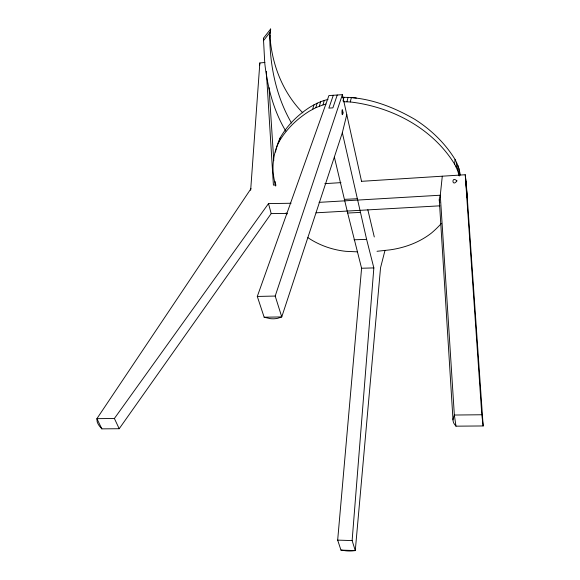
<?xml version="1.0" encoding="UTF-8"?>
<svg xmlns="http://www.w3.org/2000/svg" width="580" height="580" viewBox="0 0 580 580"><rect width="100%" height="100%" fill="white"/><g stroke="black" fill="none" stroke-linecap="round" stroke-linejoin="round"><path stroke-width="0.87" d="M291.493 123.032C276.138 96.563 269.743 65.489 269.78 35.083M250.654 190.291L259.847 62.952L264.922 62.473M360.564 212.411L347.659 213.027L361.587 268.25L337.669 540.118L340.96 550.108L345.999 550.819A16.16 5.626 6.6 0 0 352.017 550.942L355.279 550.594L352.125 540.582L373.846 267.909L366.611 239.366L342.338 132.733L346.782 114.615M459.389 175.841C460.505 170.049 457.526 164.531 455.068 159.478C445.092 143.188 431.056 129.731 415.012 119.465C393.095 106.727 368.01 96.983 342.316 97.346M459.121 175.841L458.534 173.471L458.939 168.729M458.534 173.471L457.489 170.332L457.903 165.604M457.489 170.332L456.192 167.236L456.605 162.516M456.192 167.236L454.64 164.191L455.068 159.478M442.286 176.233L440.285 195.221L454.35 415.034L455.989 426.17L483.169 425.959L466.4 185.216L465.233 174.739L361.405 181.33M269.642 38.084L270.657 29L263.429 38.258L264.77 63.256C267.46 86.877 273.477 110.584 285.81 131.124M269.954 33.35L270.657 29M357.36 198.73L344.411 199.368L334.392 157.216M344.411 199.368L347.659 213.027M343.643 101.732L350.276 101.957L351.371 97.491L356.352 98.013M346.963 101.754L348.072 97.288M343.005 100.978L343.954 97.266M385.004 250.343L380.538 267.779L355.279 550.594L340.96 550.108M275.696 186.057L274.71 181.903A93.88 73.87 11.3 0 1 278.893 142.006A119.393 93.148 9.6 0 1 309.285 111.208L315.832 107.677L323.002 104.915L324.256 100.463L328.012 99.39M319.348 106.198L320.624 101.739L324.256 100.463M315.832 107.677L317.13 103.218L320.624 101.739M312.656 109.257L313.969 104.799M259.847 62.952L259.557 65.489M278.893 142.006L280.372 137.489A118.69 92.967 9.6 0 1 310.612 106.742L317.13 103.218M342.338 132.733L281.757 316.919L277.755 318.289A19.814 15.029 18.6 0 1 270.36 318.652L264.154 317.224L257.295 296.445L328.918 95.562L342.374 94.678L361.587 181.547M264.154 317.224L281.757 316.919L275.195 296.054L342.374 94.678M337.234 95.019L332.884 107.865L328.867 108.119L333.297 95.272M251.002 188.638L96.903 418.659L97.172 421.776A17.436 8.359 31.6 0 0 99.492 426.133L101.862 428.859L119.204 428.721L271.193 213.6L268.504 203.594L291.058 203.254M101.862 428.859L96.903 418.659L114.391 418.485L268.504 203.594M263.472 40.701L270.374 31.871M323.002 104.915L326.025 104.059M377.014 251.292L389.949 249.871A88.53 69.332 11.2 0 0 431.484 233.022A139.787 111.099 14.8 0 0 441.315 223.496M324.822 183.65L340.975 182.627M319.058 202.355L440.285 195.221L439.307 198.889A14.536 11.361 -4.7 0 0 439.785 202.456M316.035 212.817L439.872 205.827M354.039 239.786L366.611 239.366M361.587 268.25L373.846 267.909M257.295 296.445L275.195 296.054M276.116 185.034L273.412 185.085L266.329 71.412M271.193 213.6L287.317 213.404M483.169 425.959L481.813 414.758L454.35 415.034L453.038 418.905A18.647 12.035 -2.2 0 0 454.031 423.596L455.989 426.17M357.403 251.85L345.905 251.329A66.149 50.866 12.3 0 1 307.893 237.633M337.669 540.118L352.125 540.582M350.276 101.957C391.58 106.763 432.47 128.137 454.64 164.191M263.429 38.258L263.567 38.628M302.854 112.868C282.445 92.271 271.534 63.539 269.867 34.851M286.114 212.845L286.882 214.339M114.391 418.485L119.204 428.721M374.288 236.966L367.821 209.728M459.715 171.883L460.237 175.051M466.008 181.7L467.11 197.526L465.667 178.633M465.233 174.739L481.813 414.758M269.033 87.667L273.774 160.725M275.123 181.468L275.355 185.078M439.285 199.795L453.002 419.869M275.529 152.054A93.322 73.718 11.3 0 1 275.87 150.394M276.058 149.567A93.322 73.718 11.3 0 1 280.372 137.489M343.005 112.919C341.497 120.06 341.772 102.819 343.005 112.919M456.909 180.88C452.088 187.717 451.211 175.457 456.909 180.88"/></g></svg>
